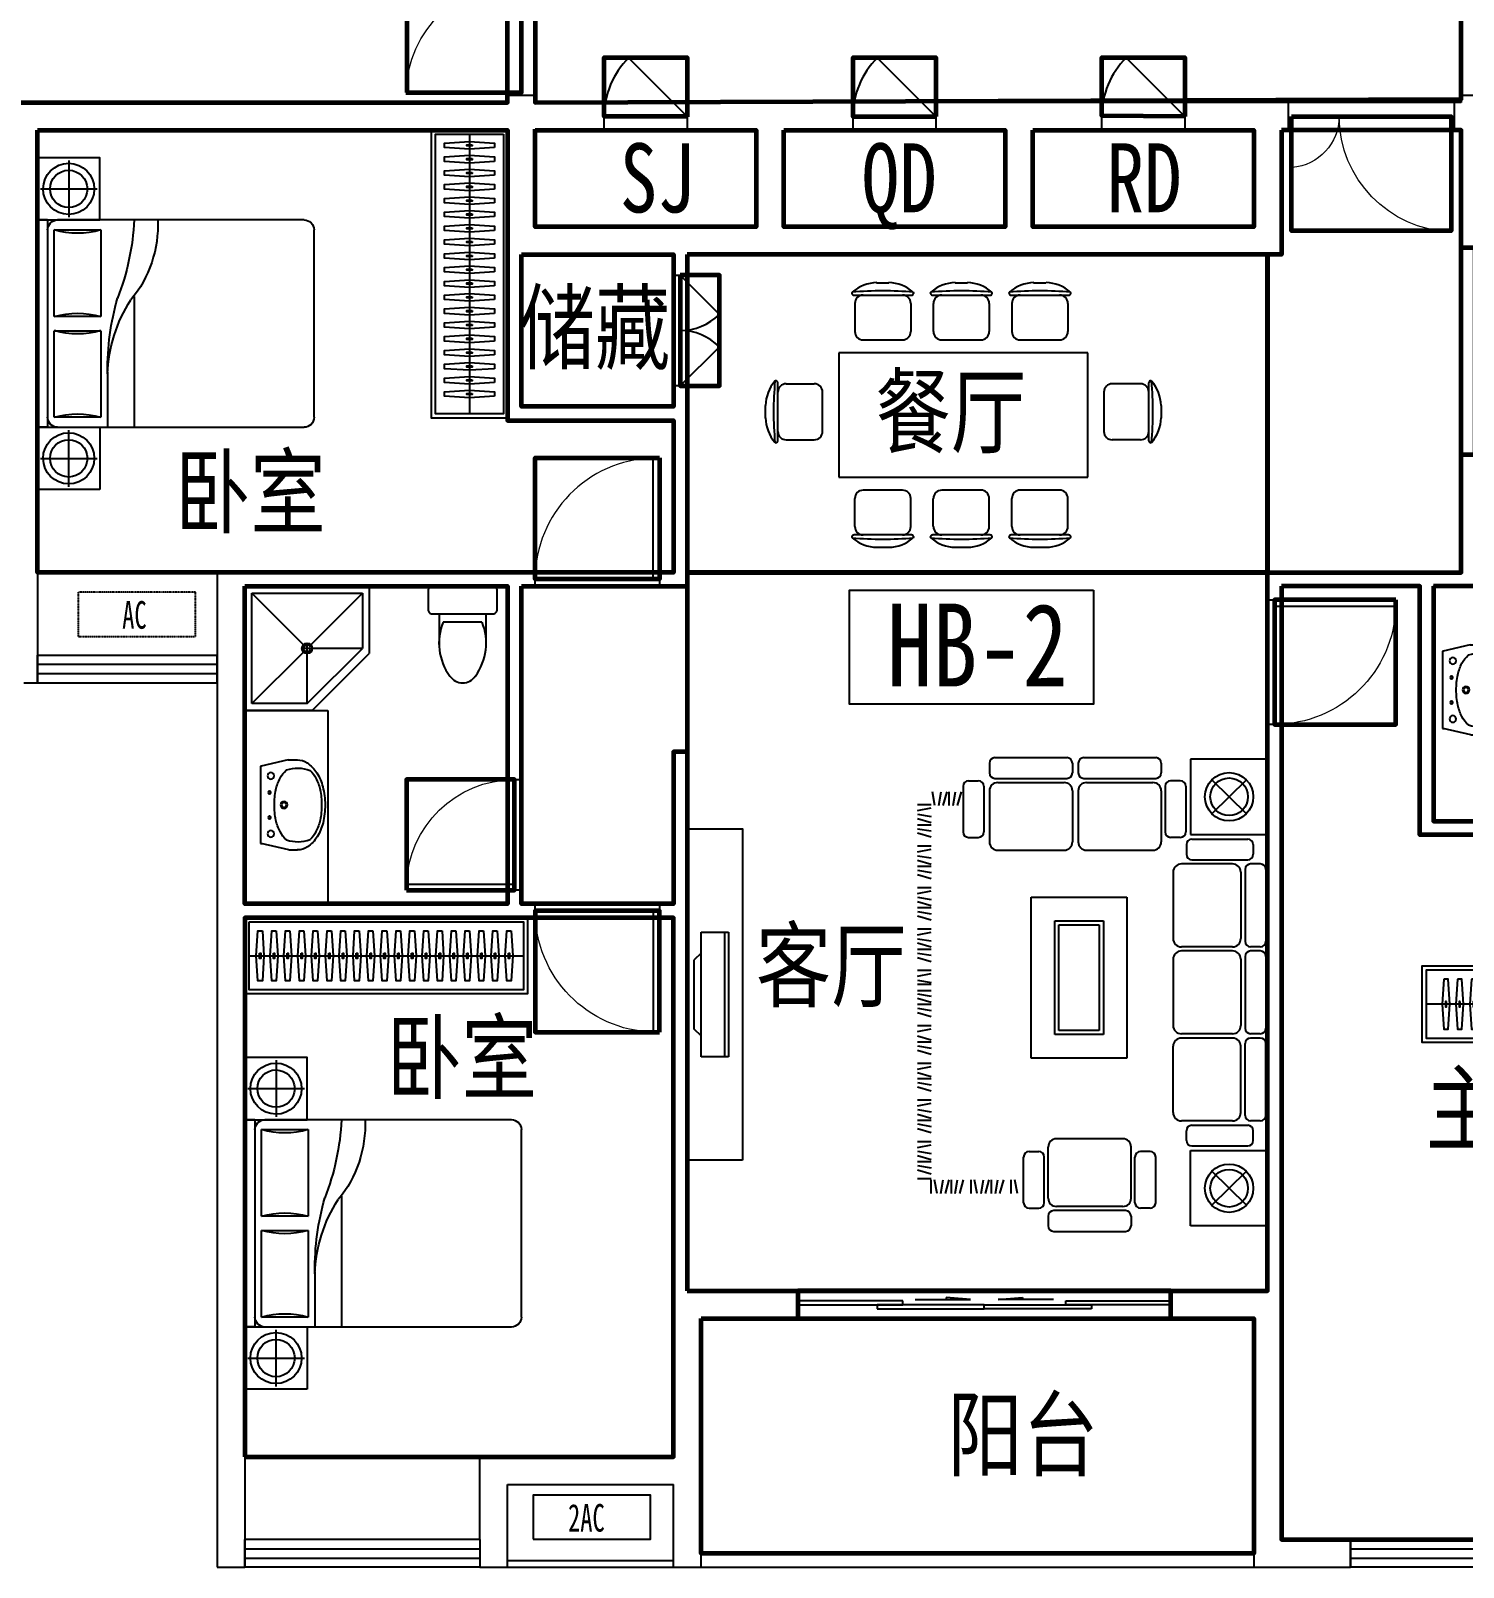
# Model space of a CAD drawing. Extents: x 4921149 to 4951650, y -958995 to -939494.
# Drawn here: x 4929399 to 4939764, y -958995 to -947875 of the extents above; entities that cross this region are included whole.
import ezdxf

# ---------------------------------------------------------------- set-up
doc = ezdxf.new("R2010")
doc.units = 0
doc.header["$MEASUREMENT"] = 0
doc.linetypes.add('DASH', pattern=[0.35, 0.25, -0.1])
doc.layers.get('0').update_dxf_attribs({"linetype": 'CONTINUOUS'})
for name, color, linetype in [('Balcony(阳台)', 11, 'CONTINUOUS'), ('Elec(电器)', 33, 'CONTINUOUS'), ('Furniture(家具)', 8, 'CONTINUOUS'), ('logo', 136, 'CONTINUOUS'), ('Lvtry(厨卫)', 136, 'CONTINUOUS'), ('Text(文字)', 7, 'CONTINUOUS'), ('WALL', 2, 'CONTINUOUS'), ('WINDOW', 4, 'CONTINUOUS'), ('文字注明', 211, 'CONTINUOUS'), ('百叶', 24, 'CONTINUOUS')]:
    doc.layers.add(name, color=color, linetype=linetype)
for name, color, linetype, lineweight in [('GT_储藏间', 50, 'CONTINUOUS', 60), ('GT_卧室', 1, 'CONTINUOUS', 60), ('GT_卫生间', 5, 'CONTINUOUS', 60), ('GT_客厅', 2, 'CONTINUOUS', 60), ('GT_水机房', 170, 'CONTINUOUS', 60), ('GT_电机房', 210, 'CONTINUOUS', 60), ('GT_过道', 30, 'CONTINUOUS', 60), ('GT_门', 245, 'CONTINUOUS', 60), ('GT_阳台', 6, 'CONTINUOUS', 60), ('GT_餐厅', 3, 'CONTINUOUS', 60)]:
    doc.layers.add(name, color=color, linetype=linetype, lineweight=lineweight)
doc.styles.add('-黑体', font='simhei.ttf', dxfattribs={"width": 0.8})
doc.styles.add('_ZBHZ', font='simhei.ttf', dxfattribs={"width": 0.8})

# ---------------------------------------------------------------- blocks, each defined once
blk = doc.blocks.new('空调室外机1')
at = {"ltscale": 0.5}
blk.add_lwpolyline([(0, -320), (850, -320), (850, 0), (0, 0)], close=True, dxfattribs=at)
at = {"ltscale": 0.5, "style": '_ZBHZ', "width": 0.65}
blk.add_text('2AC', height=200, dxfattribs=at).set_placement((253, -265))
blk = doc.blocks.new('mlpdfsf')
at = {"layer": 'Elec(电器)', "linetype": 'DASH', "ltscale": 0.5}
blk.add_lwpolyline([(0, 0), (850, 0), (850, 320), (0, 320)], close=True, dxfattribs=at)
at = {"layer": 'Elec(电器)', "linetype": 'DASH', "ltscale": 0.5, "style": '_ZBHZ', "width": 0.65}
blk.add_text('AC', height=200, dxfattribs=at).set_placement((319, 55))
blk = doc.blocks.new('ccc')
at = {"layer": 'Furniture(家具)'}
for p, q in [((-225, 1180), (-225, 770)), ((-20, 975), (-430, 975)), ((-2000, -678), (-2000, 678)), ((-1928, 750), (-145, 750)), ((-458, 678), (-458, 51)), ((-120, 678), (-458, 678)), ((-120, 51), (-120, 678)), ((-72, 750), (-72, -750)), ((-72, 750), (0, 750)), ((0, 750), (0, -750)), ((-699, 196), (-699, -750)), ((-458, 51), (-120, 51)), ((-458, -51), (-458, -678)), ((-120, -51), (-458, -51)), ((-120, -678), (-120, -51)), ((-506, -352), (-506, -750)), ((-145, -750), (-1928, -750)), ((-458, -678), (-120, -678)), ((-450, -750), (-450, -1200)), ((0, -750), (-450, -750)), ((-225, -1180), (-225, -770)), ((-72, -750), (0, -750)), ((0, -1200), (0, -750)), ((-20, -975), (-430, -975)), ((-450, -1200), (0, -1200))]:
    blk.add_line(p, q, dxfattribs=at)
blk.add_lwpolyline([(-450, 750), (-450, 1200), (0, 1200), (0, 750)], close=True, dxfattribs=at)
for centre, radius, start, end in [((-225, 975), 185, 180.2522, 180), ((-225, 975), 135, 180.3469, 180), ((-1928, 678), 72.3, 90, 180), ((-18, 714), 852, 177.5673, 219.5461), ((1073, 831), 1773, 182.616, 201.4069), ((-289, 1256), 602, 253.7398, 286.2602), ((-145, 678), 72.3, 0, 90), ((-1574, -406), 1069, 2.229, 32.7075), ((-2367, -330), 1861, 359.3228, 16.0392), ((-289, -527), 602, 73.7398, 106.2602), ((-289, 527), 602, 253.7398, 286.2602), ((-289, -1256), 602, 73.7398, 106.2602), ((-1928, -678), 72.3, 180, 270), ((-145, -678), 72.3, 270, 0), ((-225, -975), 185, 180, 179.7478), ((-225, -975), 135, 180, 179.6531)]:
    blk.add_arc(centre, radius, start, end, dxfattribs=at)
blk = doc.blocks.new('*U29')
blk.add_line((-970, -275), (1053, -275))
for points in [[(-1000, 0), (1083, 0), (1083, -550), (-1000, -550)], [(-970, -30), (1053, -30), (1053, -520), (-970, -520)]]:
    blk.add_lwpolyline(points, close=True)
at = {"elevation": 0}
for points in [[(-874, -95), (-862, -275), (-874, -455), (-906, -455), (-918, -275), (-906, -95)], [(-774, -95), (-762, -275), (-774, -455), (-806, -455), (-818, -275), (-806, -95)], [(-674, -95), (-662, -275), (-674, -455), (-706, -455), (-718, -275), (-706, -95)], [(-574, -95), (-562, -275), (-574, -455), (-606, -455), (-618, -275), (-606, -95)], [(-474, -95), (-462, -275), (-474, -455), (-506, -455), (-518, -275), (-506, -95)], [(-374, -95), (-362, -275), (-374, -455), (-406, -455), (-418, -275), (-406, -95)], [(-274, -95), (-262, -275), (-274, -455), (-306, -455), (-318, -275), (-306, -95)], [(-174, -95), (-162, -275), (-174, -455), (-206, -455), (-218, -275), (-206, -95)], [(-74, -95), (-62, -275), (-74, -455), (-106, -455), (-118, -275), (-106, -95)], [(26, -95), (38, -275), (26, -455), (-6, -455), (-18, -275), (-6, -95)], [(126, -95), (138, -275), (126, -455), (94, -455), (82, -275), (94, -95)], [(226, -95), (238, -275), (226, -455), (194, -455), (182, -275), (194, -95)], [(326, -95), (338, -275), (326, -455), (294, -455), (282, -275), (294, -95)], [(426, -95), (438, -275), (426, -455), (394, -455), (382, -275), (394, -95)], [(526, -95), (538, -275), (526, -455), (494, -455), (482, -275), (494, -95)], [(626, -95), (638, -275), (626, -455), (594, -455), (582, -275), (594, -95)], [(726, -95), (738, -275), (726, -455), (694, -455), (682, -275), (694, -95)], [(826, -95), (838, -275), (826, -455), (794, -455), (782, -275), (794, -95)], [(926, -95), (938, -275), (926, -455), (894, -455), (882, -275), (894, -95)]]:
    blk.add_lwpolyline(points, close=True, dxfattribs=at)
at = {"ltscale": 15, "elevation": 0}
for points in [[(-894, -255), (-886, -255), (-886, -295), (-894, -295)], [(-794, -255), (-786, -255), (-786, -295), (-794, -295)], [(-694, -255), (-686, -255), (-686, -295), (-694, -295)], [(-594, -255), (-586, -255), (-586, -295), (-594, -295)], [(-494, -255), (-486, -255), (-486, -295), (-494, -295)], [(-394, -255), (-386, -255), (-386, -295), (-394, -295)], [(-294, -255), (-286, -255), (-286, -295), (-294, -295)], [(-194, -255), (-186, -255), (-186, -295), (-194, -295)], [(-94, -255), (-86, -255), (-86, -295), (-94, -295)], [(6, -255), (14, -255), (14, -295), (6, -295)], [(106, -255), (114, -255), (114, -295), (106, -295)], [(206, -255), (214, -255), (214, -295), (206, -295)], [(306, -255), (314, -255), (314, -295), (306, -295)], [(406, -255), (414, -255), (414, -295), (406, -295)], [(506, -255), (514, -255), (514, -295), (506, -295)], [(606, -255), (614, -255), (614, -295), (606, -295)], [(706, -255), (714, -255), (714, -295), (706, -295)], [(806, -255), (814, -255), (814, -295), (806, -295)], [(906, -255), (914, -255), (914, -295), (906, -295)]]:
    blk.add_lwpolyline(points, close=True, dxfattribs=at)
blk = doc.blocks.new('$plan$00001613')
at = {"layer": 'Lvtry(厨卫)'}
for p, q in [((-260, -140), (-260, 140)), ((-200, 170), (-200, -170))]:
    blk.add_line(p, q, dxfattribs=at)
blk.add_lwpolyline([(-430, -170), (-200, -170), (-200, -220, 0.414214), (-170, -250), (-30, -250, 0.414214), (0, -220), (0, 220, 0.414214), (-30, 250), (-170, 250, 0.414214), (-200, 220), (-200, 170), (-430, 170)], format="xyb", dxfattribs=at)
for centre, radius, start, end in [((-413, -227), 398, 67.4505, 126.6381), ((-590, 0), 110, 123.4509, 236.5491), ((-413, 227), 398, 233.3619, 292.5495)]:
    blk.add_arc(centre, radius, start, end, dxfattribs=at)
blk = doc.blocks.new('$plan$00002156')
for p, q in [((-450, 450, 0), (450, 450, 0)), ((-450, -450, 0), (-450, 450, 0)), ((450, 450, 0), (450, -37.5, 0)), ((-400, 400, 0), (400, 400, 0)), ((-400, 400, 0), (-26.2175, 26.2175, 0)), ((-400, -400, 0), (-400, 400, 0)), ((26.4075, 26.41, 0), (400, 400, 0)), ((400, 400, 0), (400, 0, 0)), ((0, 0, 0), (-25, 0, 0)), ((0, 0, 0), (0, 25, 0)), ((25, 0, 0), (0, 0, 0)), ((0, -25, 0), (0, 0, 0)), ((0, -400, 0), (400, 0, 0)), ((400, 0, 0), (37.5, 0, 0)), ((-400, -400, 0), (-26.5225, -26.5225, 0)), ((0, -400, 0), (0, -37.5, 0)), ((37.5, -450, 0), (450, -37.5, 0)), ((0, -400, 0), (-400, -400, 0)), ((37.5, -450, 0), (-450, -450, 0))]:
    blk.add_line(p, q)
for radius in [37.5, 25]:
    blk.add_circle((0, 0, 0), radius)
blk = doc.blocks.new('$plan$00000344')
for p, q in [((-280, -10), (-280, 0)), ((280, 0), (280, -10)), ((-251, -189), (-251, -186)), ((-248, -183), (-250, -185))]:
    blk.add_line(p, q)
for points in [[(-280, 0), (280, 0)], [(-326, -200), (-280, -5)], [(326, -204), (280, -5)]]:
    blk.add_lwpolyline(points)
for points in [[(253, -188, 0.098208), (193, -141, 0.066287), (110, -111, 0.052428), (0, -100, 0.052428), (-110, -111, 0.066287), (-193, -141, 0.093876), (-251, -186, 0.171377)], [(-326, -200, 0.008223), (-326, -204, 0.149285)], [(-326, -266, 0.149285), (-304, -337, 0.107079), (-231, -408, 0.075625), (-131, -450, 0.062436), (-1, -467, 0.062436), (130, -452, 0.075625), (230, -410, 0.107079), (304, -339, 0.149285), (326, -268, 0.005205), (326, -266, 0.086596)], [(-250, -358, 0.091341), (-193, -401, 0.066287), (-110, -431, 0.052428), (0, -442, 0.052428), (110, -431, 0.066287), (193, -401, 0.091756), (250, -358, 0.171377)]]:
    blk.add_lwpolyline(points, format="xyb")
at = {"flags": 128}
for points in [[(-326, -204), (-326, -268)], [(326, -204), (326, -268)]]:
    blk.add_lwpolyline(points, dxfattribs=at)
for points in [[(-253, -188, 0.172546), (-250, -358, 0.726395)], [(253, -188, -0.172546), (250, -358, -0.726395)]]:
    blk.add_lwpolyline(points, format="xyb", dxfattribs=at)
for centre, radius in [((-210, -75), 24), ((-210, -75), 24), ((-210, -75), 24), ((-90, -65), 10), ((90, -65), 10), ((210, -75), 24), ((0, -170), 25)]:
    blk.add_circle(centre, radius)
at = {"lineweight": 13}
blk.add_circle((0, -170), 15, dxfattribs=at)
blk.add_arc((-250, -186), 1, 131.3224, 180)
blk = doc.blocks.new('*U30')
blk.add_line((-970, -275), (1015, -275))
for points in [[(-1000, 0), (1045, 0), (1045, -550), (-1000, -550)], [(-970, -30), (1015, -30), (1015, -520), (-970, -520)]]:
    blk.add_lwpolyline(points, close=True)
at = {"elevation": 0}
for points in [[(-874, -95), (-862, -275), (-874, -455), (-906, -455), (-918, -275), (-906, -95)], [(-774, -95), (-762, -275), (-774, -455), (-806, -455), (-818, -275), (-806, -95)], [(-674, -95), (-662, -275), (-674, -455), (-706, -455), (-718, -275), (-706, -95)], [(-574, -95), (-562, -275), (-574, -455), (-606, -455), (-618, -275), (-606, -95)], [(-474, -95), (-462, -275), (-474, -455), (-506, -455), (-518, -275), (-506, -95)], [(-374, -95), (-362, -275), (-374, -455), (-406, -455), (-418, -275), (-406, -95)], [(-274, -95), (-262, -275), (-274, -455), (-306, -455), (-318, -275), (-306, -95)], [(-174, -95), (-162, -275), (-174, -455), (-206, -455), (-218, -275), (-206, -95)], [(-74, -95), (-62, -275), (-74, -455), (-106, -455), (-118, -275), (-106, -95)], [(26, -95), (38, -275), (26, -455), (-6, -455), (-18, -275), (-6, -95)], [(126, -95), (138, -275), (126, -455), (94, -455), (82, -275), (94, -95)], [(226, -95), (238, -275), (226, -455), (194, -455), (182, -275), (194, -95)], [(326, -95), (338, -275), (326, -455), (294, -455), (282, -275), (294, -95)], [(426, -95), (438, -275), (426, -455), (394, -455), (382, -275), (394, -95)], [(526, -95), (538, -275), (526, -455), (494, -455), (482, -275), (494, -95)], [(626, -95), (638, -275), (626, -455), (594, -455), (582, -275), (594, -95)], [(726, -95), (738, -275), (726, -455), (694, -455), (682, -275), (694, -95)], [(826, -95), (838, -275), (826, -455), (794, -455), (782, -275), (794, -95)], [(926, -95), (938, -275), (926, -455), (894, -455), (882, -275), (894, -95)]]:
    blk.add_lwpolyline(points, close=True, dxfattribs=at)
at = {"ltscale": 15, "elevation": 0}
for points in [[(-894, -255), (-886, -255), (-886, -295), (-894, -295)], [(-794, -255), (-786, -255), (-786, -295), (-794, -295)], [(-694, -255), (-686, -255), (-686, -295), (-694, -295)], [(-594, -255), (-586, -255), (-586, -295), (-594, -295)], [(-494, -255), (-486, -255), (-486, -295), (-494, -295)], [(-394, -255), (-386, -255), (-386, -295), (-394, -295)], [(-294, -255), (-286, -255), (-286, -295), (-294, -295)], [(-194, -255), (-186, -255), (-186, -295), (-194, -295)], [(-94, -255), (-86, -255), (-86, -295), (-94, -295)], [(6, -255), (14, -255), (14, -295), (6, -295)], [(106, -255), (114, -255), (114, -295), (106, -295)], [(206, -255), (214, -255), (214, -295), (206, -295)], [(306, -255), (314, -255), (314, -295), (306, -295)], [(406, -255), (414, -255), (414, -295), (406, -295)], [(506, -255), (514, -255), (514, -295), (506, -295)], [(606, -255), (614, -255), (614, -295), (606, -295)], [(706, -255), (714, -255), (714, -295), (706, -295)], [(806, -255), (814, -255), (814, -295), (806, -295)], [(906, -255), (914, -255), (914, -295), (906, -295)]]:
    blk.add_lwpolyline(points, close=True, dxfattribs=at)
blk = doc.blocks.new('kodsffgfghhgg')
at = {"layer": 'Furniture(家具)'}
for p, q in [((-100, 1650), (-300, 1650)), ((-300, 1650), (-300, 750)), ((-270, 1650), (-270, 750)), ((-100, 750), (-100, 1650)), ((-100, 1500), (-50, 1450)), ((-50, 950), (-50, 1450)), ((-100, 900), (-50, 950)), ((-300, 750), (-100, 750))]:
    blk.add_line(p, q, dxfattribs=at)
blk.add_lwpolyline([(-400, 0), (0, 0), (0, 2400), (-400, 2400)], close=True, dxfattribs=at)
blk = doc.blocks.new('sff')
at = {"layer": 'Furniture(家具)'}
for p, q in [((-1973, 12), (-1453, 12)), ((-1330, 12), (-810, 12)), ((0, 0), (-558, 0)), ((0, -543), (0, 0)), ((-2013, -28), (-2013, -98)), ((-1413, -28), (-1413, -98)), ((-1370, -28), (-1370, -98)), ((-770, -28), (-770, -98)), ((-558, 0), (-558, -543)), ((-2204, -195), (-2204, -525)), ((-2164, -155), (-2094, -155)), ((-2054, -195), (-2054, -525)), ((-1973, -138), (-1453, -138)), ((-1953, -168), (-1473, -168)), ((-1330, -138), (-810, -138)), ((-1310, -168), (-830, -168)), ((-742, -195), (-742, -525)), ((-632, -155), (-702, -155)), ((-592, -195), (-592, -525)), ((-405, -149), (-153, -394)), ((-153, -149), (-405, -394)), ((-2533, -327), (-2435, -327)), ((-2407, -333), (-2426, -235)), ((-2380, -333), (-2363, -235)), ((-2348, -333), (-2319, -235)), ((-2304, -333), (-2304, -235)), ((-2276, -333), (-2259, -235)), ((-2244, -333), (-2215, -235)), ((-2013, -228), (-2013, -598)), ((-1413, -228), (-1413, -598)), ((-1370, -228), (-1370, -598)), ((-770, -228), (-770, -598)), ((-2533, -370), (-2435, -351)), ((-2533, -398), (-2435, -414)), ((-2533, -429), (-2435, -458)), ((-2533, -473), (-2435, -473)), ((-2533, -502), (-2435, -518)), ((-2533, -533), (-2435, -562)), ((-558, -543), (0, -543)), ((-2533, -627), (-2435, -627)), ((-2533, -670), (-2435, -651)), ((-2164, -565), (-2094, -565)), ((-1953, -658), (-1473, -658)), ((-1310, -658), (-830, -658)), ((-632, -565), (-702, -565)), ((-588, -617), (-588, -687)), ((-548, -577), (-144, -577)), ((-104, -617), (-104, -687)), ((-2533, -698), (-2435, -714)), ((-2533, -729), (-2435, -758)), ((-2533, -773), (-2435, -773)), ((-254, -757), (-624, -757)), ((-548, -727), (-144, -727)), ((-53, -757), (-123, -757)), ((-2533, -802), (-2435, -818)), ((-2533, -833), (-2435, -862)), ((-684, -817), (-684, -1297)), ((-194, -817), (-194, -1297)), ((-163, -797), (-163, -1317)), ((-13, -797), (-13, -1317)), ((-2533, -927), (-2435, -927)), ((-2533, -970), (-2435, -951)), ((-2533, -998), (-2435, -1014)), ((-1710, -2162), (-1710, -998)), ((-1710, -998), (-1018, -998)), ((-1018, -998), (-1018, -2162)), ((-2533, -1029), (-2435, -1058)), ((-2533, -1073), (-2435, -1073)), ((-2533, -1102), (-2435, -1118)), ((-2533, -1133), (-2435, -1162)), ((-1540, -1992), (-1540, -1168)), ((-1540, -1168), (-1188, -1168)), ((-1510, -1962), (-1510, -1198)), ((-1510, -1198), (-1218, -1198)), ((-1218, -1198), (-1218, -1962)), ((-1188, -1168), (-1188, -1992)), ((-2533, -1227), (-2435, -1227)), ((-2533, -1270), (-2435, -1251)), ((-2533, -1298), (-2435, -1314)), ((-2533, -1329), (-2435, -1358)), ((-2533, -1373), (-2435, -1373)), ((-2533, -1402), (-2435, -1418)), ((-2533, -1433), (-2435, -1462)), ((-254, -1357), (-624, -1357)), ((-254, -1387), (-624, -1387)), ((-163, -1427), (-163, -1947)), ((-53, -1357), (-123, -1357)), ((-53, -1387), (-123, -1387)), ((-13, -1427), (-13, -1947)), ((-2533, -1527), (-2435, -1527)), ((-2533, -1570), (-2435, -1551)), ((-684, -1447), (-684, -1927)), ((-194, -1447), (-194, -1927)), ((-2533, -1598), (-2435, -1614)), ((-2533, -1627), (-2435, -1627)), ((-2533, -1673), (-2435, -1673)), ((-2533, -1698), (-2435, -1714)), ((-2533, -1729), (-2435, -1758)), ((-2533, -1773), (-2435, -1773)), ((-2533, -1802), (-2435, -1818)), ((-2533, -1833), (-2435, -1862)), ((-2533, -1927), (-2435, -1927)), ((-2533, -1970), (-2435, -1951)), ((-2533, -2000), (-2435, -2029)), ((-1188, -1992), (-1540, -1992)), ((-1218, -1962), (-1510, -1962)), ((-254, -1986), (-624, -1986)), ((-53, -1986), (-123, -1986)), ((-2533, -2045), (-2435, -2045)), ((-2533, -2073), (-2435, -2090)), ((-2533, -2104), (-2435, -2133)), ((-684, -2557), (-684, -2077)), ((-254, -2017), (-624, -2017)), ((-194, -2557), (-194, -2077)), ((-163, -2577), (-163, -2057)), ((-53, -2017), (-123, -2017)), ((-13, -2577), (-13, -2057)), ((-2533, -2198), (-2435, -2198)), ((-2533, -2242), (-2435, -2223)), ((-1018, -2162), (-1710, -2162)), ((-2533, -2267), (-2435, -2296)), ((-2533, -2311), (-2435, -2311)), ((-2533, -2339), (-2435, -2356)), ((-2533, -2371), (-2435, -2400)), ((-2533, -2465), (-2435, -2465)), ((-2533, -2508), (-2435, -2489)), ((-2533, -2535), (-2435, -2552)), ((-2533, -2567), (-2435, -2596)), ((-2533, -2611), (-2435, -2611)), ((-2533, -2639), (-2435, -2656)), ((-254, -2617), (-624, -2617)), ((-548, -2648), (-144, -2648)), ((-53, -2617), (-123, -2617)), ((-2533, -2671), (-2435, -2700)), ((-2533, -2765), (-2435, -2765)), ((-1048, -2746), (-1528, -2746)), ((-588, -2758), (-588, -2688)), ((-104, -2758), (-104, -2688)), ((-2533, -2808), (-2435, -2789)), ((-2533, -2835), (-2435, -2852)), ((-2533, -2867), (-2435, -2896)), ((-1766, -3209), (-1766, -2878)), ((-1726, -2838), (-1656, -2838)), ((-1616, -3209), (-1616, -2878)), ((-1588, -3176), (-1588, -2806)), ((-988, -3176), (-988, -2806)), ((-960, -3209), (-960, -2878)), ((-850, -2838), (-920, -2838)), ((-810, -3209), (-810, -2878)), ((-558, -3375), (-558, -2832)), ((-558, -2832), (0, -2832)), ((-548, -2798), (-144, -2798)), ((0, -2832), (0, -3375)), ((-2533, -2911), (-2435, -2911)), ((-2533, -2939), (-2435, -2956)), ((-2533, -2971), (-2435, -3000)), ((-405, -3226), (-153, -2981)), ((-153, -3226), (-405, -2981)), ((-2533, -3033), (-2435, -3033)), ((-2435, -3142), (-2435, -3044)), ((-2391, -3142), (-2410, -3044)), ((-2364, -3142), (-2347, -3044)), ((-2332, -3142), (-2304, -3044)), ((-2288, -3142), (-2288, -3044)), ((-2260, -3142), (-2243, -3044)), ((-2228, -3142), (-2200, -3044)), ((-2145, -3142), (-2145, -3044)), ((-2101, -3142), (-2120, -3044)), ((-2074, -3142), (-2057, -3044)), ((-2042, -3142), (-2014, -3044)), ((-1998, -3142), (-1998, -3044)), ((-1970, -3142), (-1953, -3044)), ((-1938, -3142), (-1910, -3044)), ((-1855, -3142), (-1855, -3044)), ((-1811, -3142), (-1830, -3044)), ((-1726, -3249), (-1656, -3249)), ((-1588, -3306), (-1588, -3376)), ((-1028, -3266), (-1548, -3266)), ((-1048, -3236), (-1528, -3236)), ((-988, -3306), (-988, -3376)), ((-850, -3249), (-920, -3249)), ((-1548, -3416), (-1028, -3416)), ((0, -3375), (-558, -3375))]:
    blk.add_line(p, q, dxfattribs=at)
for centre, radius in [((-279, -271), 175), ((-279, -271), 136), ((-279, -3104), 175), ((-279, -3104), 136)]:
    blk.add_circle(centre, radius, dxfattribs=at)
for centre, radius, start, end in [((-1973, -28), 40, 90, 180), ((-1453, -28), 40, 0, 90), ((-1330, -28), 40, 90, 180), ((-810, -28), 40, 0, 90), ((-1973, -98), 40, 180, 270), ((-1453, -98), 40, 270, 0), ((-1330, -98), 40, 180, 270), ((-810, -98), 40, 270, 0), ((-2164, -195), 40, 90, 180), ((-2094, -195), 40, 0, 90), ((-1953, -228), 60, 90, 180), ((-1473, -228), 60, 0, 90), ((-1310, -228), 60, 90, 180), ((-830, -228), 60, 0, 90), ((-702, -195), 40, 90, 180), ((-632, -195), 40, 0, 90), ((-2164, -525), 40, 180, 270), ((-2094, -525), 40, 270, 0), ((-702, -525), 40, 180, 270), ((-632, -525), 40, 270, 0), ((-1953, -598), 60, 180, 270), ((-1473, -598), 60, 270, 0), ((-1310, -598), 60, 180, 270), ((-830, -598), 60, 270, 0), ((-548, -617), 40, 90, 180), ((-144, -617), 40, 0, 90), ((-624, -817), 60, 90, 180), ((-548, -687), 40, 180, 270), ((-254, -817), 60, 0, 90), ((-123, -797), 40, 90, 180), ((-144, -687), 40, 270, 0), ((-53, -797), 40, 0, 90), ((-624, -1297), 60, 180, 270), ((-254, -1297), 60, 270, 0), ((-123, -1317), 40, 180, 270), ((-53, -1317), 40, 270, 0), ((-624, -1447), 60, 90, 180), ((-254, -1447), 60, 0, 90), ((-123, -1427), 40, 90, 180), ((-53, -1427), 40, 0, 90), ((-624, -1926), 60, 180, 270), ((-254, -1926), 60, 270, 0), ((-123, -1946), 40, 180, 270), ((-53, -1946), 40, 270, 0), ((-624, -2077), 60, 90, 180), ((-254, -2077), 60, 0, 90), ((-123, -2057), 40, 90, 180), ((-53, -2057), 40, 0, 90), ((-624, -2557), 60, 180, 270), ((-254, -2557), 60, 270, 0), ((-548, -2688), 40, 90, 180), ((-123, -2577), 40, 180, 270), ((-144, -2688), 40, 0, 90), ((-53, -2577), 40, 270, 0), ((-1528, -2806), 60, 90, 180), ((-1048, -2806), 60, 0, 90), ((-548, -2758), 40, 180, 270), ((-144, -2758), 40, 270, 0), ((-1726, -2878), 40, 90, 180), ((-1656, -2878), 40, 0, 90), ((-920, -2878), 40, 90, 180), ((-850, -2878), 40, 0, 90), ((-1726, -3209), 40, 180, 270), ((-1656, -3209), 40, 270, 0), ((-1528, -3176), 60, 180, 270), ((-1048, -3176), 60, 270, 0), ((-920, -3209), 40, 180, 270), ((-850, -3209), 40, 270, 0), ((-1548, -3306), 40, 90, 180), ((-1028, -3306), 40, 0, 90), ((-1548, -3376), 40, 180, 270), ((-1028, -3376), 40, 270, 0)]:
    blk.add_arc(centre, radius, start, end, dxfattribs=at)
blk = doc.blocks.new('*U31')
blk.add_line((-970, -275), (1354, -275))
for points in [[(-1000, 0), (1384, 0), (1384, -550), (-1000, -550)], [(-970, -30), (1354, -30), (1354, -520), (-970, -520)]]:
    blk.add_lwpolyline(points, close=True)
at = {"elevation": 0}
for points in [[(-874, -95), (-862, -275), (-874, -455), (-906, -455), (-918, -275), (-906, -95)], [(-774, -95), (-762, -275), (-774, -455), (-806, -455), (-818, -275), (-806, -95)], [(-674, -95), (-662, -275), (-674, -455), (-706, -455), (-718, -275), (-706, -95)], [(-574, -95), (-562, -275), (-574, -455), (-606, -455), (-618, -275), (-606, -95)], [(-474, -95), (-462, -275), (-474, -455), (-506, -455), (-518, -275), (-506, -95)], [(-374, -95), (-362, -275), (-374, -455), (-406, -455), (-418, -275), (-406, -95)], [(-274, -95), (-262, -275), (-274, -455), (-306, -455), (-318, -275), (-306, -95)], [(-174, -95), (-162, -275), (-174, -455), (-206, -455), (-218, -275), (-206, -95)], [(-74, -95), (-62, -275), (-74, -455), (-106, -455), (-118, -275), (-106, -95)], [(26, -95), (38, -275), (26, -455), (-6, -455), (-18, -275), (-6, -95)], [(126, -95), (138, -275), (126, -455), (94, -455), (82, -275), (94, -95)], [(226, -95), (238, -275), (226, -455), (194, -455), (182, -275), (194, -95)], [(326, -95), (338, -275), (326, -455), (294, -455), (282, -275), (294, -95)], [(426, -95), (438, -275), (426, -455), (394, -455), (382, -275), (394, -95)], [(526, -95), (538, -275), (526, -455), (494, -455), (482, -275), (494, -95)], [(626, -95), (638, -275), (626, -455), (594, -455), (582, -275), (594, -95)], [(726, -95), (738, -275), (726, -455), (694, -455), (682, -275), (694, -95)], [(826, -95), (838, -275), (826, -455), (794, -455), (782, -275), (794, -95)], [(926, -95), (938, -275), (926, -455), (894, -455), (882, -275), (894, -95)], [(1026, -95), (1038, -275), (1026, -455), (994, -455), (982, -275), (994, -95)], [(1126, -95), (1138, -275), (1126, -455), (1094, -455), (1082, -275), (1094, -95)], [(1226, -95), (1238, -275), (1226, -455), (1194, -455), (1182, -275), (1194, -95)]]:
    blk.add_lwpolyline(points, close=True, dxfattribs=at)
at = {"ltscale": 15, "elevation": 0}
for points in [[(-894, -255), (-886, -255), (-886, -295), (-894, -295)], [(-794, -255), (-786, -255), (-786, -295), (-794, -295)], [(-694, -255), (-686, -255), (-686, -295), (-694, -295)], [(-594, -255), (-586, -255), (-586, -295), (-594, -295)], [(-494, -255), (-486, -255), (-486, -295), (-494, -295)], [(-394, -255), (-386, -255), (-386, -295), (-394, -295)], [(-294, -255), (-286, -255), (-286, -295), (-294, -295)], [(-194, -255), (-186, -255), (-186, -295), (-194, -295)], [(-94, -255), (-86, -255), (-86, -295), (-94, -295)], [(6, -255), (14, -255), (14, -295), (6, -295)], [(106, -255), (114, -255), (114, -295), (106, -295)], [(206, -255), (214, -255), (214, -295), (206, -295)], [(306, -255), (314, -255), (314, -295), (306, -295)], [(406, -255), (414, -255), (414, -295), (406, -295)], [(506, -255), (514, -255), (514, -295), (506, -295)], [(606, -255), (614, -255), (614, -295), (606, -295)], [(706, -255), (714, -255), (714, -295), (706, -295)], [(806, -255), (814, -255), (814, -295), (806, -295)], [(906, -255), (914, -255), (914, -295), (906, -295)], [(1006, -255), (1014, -255), (1014, -295), (1006, -295)], [(1106, -255), (1114, -255), (1114, -295), (1106, -295)], [(1206, -255), (1214, -255), (1214, -295), (1206, -295)]]:
    blk.add_lwpolyline(points, close=True, dxfattribs=at)
blk = doc.blocks.new('hg')
at = {"layer": 'Furniture(家具)'}
for p, q in [((24026026, 58733938), (24026440, 58733938)), ((24026188, 58734028), (24026278, 58734028)), ((24026030, 58733878), (24026030, 58733675)), ((24026435, 58733878), (24026435, 58733675)), ((24026091, 58733614), (24026375, 58733614)), ((24026706, 58733497), (24025806, 58733497)), ((24025806, 58733497), (24025806, 58731697)), ((24026706, 58731697), (24026706, 58733497)), ((24025389, 58732944), (24025389, 58733358)), ((24025449, 58733353), (24025652, 58733353)), ((24025713, 58733009), (24025713, 58733293)), ((24026800, 58733293), (24026800, 58733009)), ((24027063, 58733353), (24026861, 58733353)), ((24027124, 58733358), (24027124, 58732944)), ((24025299, 58733106), (24025299, 58733195)), ((24027214, 58733195), (24027214, 58733106)), ((24025449, 58732948), (24025652, 58732948)), ((24027063, 58732948), (24026861, 58732948)), ((24025389, 58732376), (24025389, 58732790)), ((24025449, 58732785), (24025652, 58732785)), ((24025713, 58732441), (24025713, 58732724)), ((24026800, 58732724), (24026800, 58732441)), ((24027063, 58732785), (24026861, 58732785)), ((24027124, 58732790), (24027124, 58732376)), ((24025299, 58732538), (24025299, 58732627)), ((24027214, 58732627), (24027214, 58732538)), ((24025449, 58732380), (24025652, 58732380)), ((24027063, 58732380), (24026861, 58732380)), ((24025389, 58731807), (24025389, 58732221)), ((24025449, 58732217), (24025652, 58732217)), ((24025713, 58731873), (24025713, 58732156)), ((24026800, 58732156), (24026800, 58731873)), ((24027063, 58732217), (24026861, 58732217)), ((24027124, 58732221), (24027124, 58731807)), ((24025299, 58731970), (24025299, 58732059)), ((24027214, 58732059), (24027214, 58731970)), ((24025449, 58731812), (24025652, 58731812)), ((24027063, 58731812), (24026861, 58731812)), ((24025806, 58731697), (24026706, 58731697)), ((24026030, 58731316), (24026030, 58731518)), ((24026375, 58731579), (24026091, 58731579)), ((24026435, 58731316), (24026435, 58731518)), ((24026440, 58731255), (24026026, 58731255)), ((24026278, 58731165), (24026188, 58731165))]:
    blk.add_line(p, q, dxfattribs=at)
for centre, major_axis, start_param, end_param in [((24026018, 58733953), (6.36, 6.36), 1.49621, 2.75186), ((24026026, 58733956), (12.7, 12.7), 2.75186, 3.926991), ((24026197, 58733744), (256, 123), 1.153547, 1.833551), ((24026233, 58731528), (2441, 0), 1.480078, 1.661511), ((24026091, 58733878), (30.3, 52.7), 0.522128, 2.092924), ((24026269, 58733744), (-263, 108), 4.391834, 5.071839), ((24026375, 58733878), (-30.3, 52.7), 4.190261, 5.761057), ((24026440, 58733956), (-12.7, 12.7), 2.356194, 3.531325), ((24026448, 58733953), (-6.36, 6.36), 3.531325, 4.786975), ((24026091, 58733675), (60.2, 8.3), 3.005249, 4.576045), ((24026375, 58733675), (-60.2, 8.3), 1.707141, 3.277937), ((24025582, 58733187), (-277, 62), -0.489848, 0.190157), ((24027799, 58733151), (-2441, 0), -0.090714, 0.09072), ((24025374, 58733366), (6.36, 6.36), 0.389732, 1.645382), ((24025371, 58733358), (-7.5, 16.4), 4.284801, 5.459931), ((24027142, 58733358), (7.5, 16.4), 0.823254, 1.998385), ((24027139, 58733366), (-6.36, 6.36), 4.637803, 5.893453), ((24026930, 58733187), (277, 62), -0.190155, 0.48985), ((24024714, 58733151), (-2441, 0), 3.050879, 3.232313), ((24025449, 58733293), (-60.2, 8.3), -1.434452, 0.136345), ((24025652, 58733293), (60.2, 8.3), -0.136344, 1.434453), ((24026861, 58733293), (-60.2, 8.3), -1.434452, 0.136345), ((24027063, 58733293), (60.2, 8.3), -0.136344, 1.434453), ((24025582, 58733115), (277, 62), 2.951437, 3.631442), ((24026930, 58733115), (-277, 62), 2.651744, 3.331749), ((24025374, 58732936), (6.36, 6.36), 3.067007, 4.322657), ((24025371, 58732944), (12.7, 12.7), 4.322657, 5.497787), ((24025449, 58733009), (-30.3, 52.7), 1.048668, 2.619465), ((24025652, 58733009), (30.3, 52.7), 3.663721, 5.234517), ((24026861, 58733009), (-30.3, 52.7), 1.048668, 2.619465), ((24027063, 58733009), (30.3, 52.7), 3.663721, 5.234517), ((24027142, 58732944), (-12.7, 12.7), 0.785398, 1.960529), ((24027139, 58732936), (-6.36, 6.36), 1.960529, 3.216179), ((24025374, 58732798), (6.36, 6.36), 0.389732, 1.645382), ((24025371, 58732790), (-7.5, 16.4), 4.284801, 5.459931), ((24027142, 58732790), (7.5, 16.4), 0.823254, 1.998385), ((24027139, 58732798), (-6.36, 6.36), 4.637803, 5.893453), ((24025582, 58732618), (-277, 62), -0.489848, 0.190157), ((24027799, 58732583), (-2441, 0), -0.090714, 0.09072), ((24025449, 58732724), (-60.2, 8.3), -1.434452, 0.136345), ((24025652, 58732724), (60.2, 8.3), -0.136344, 1.434453), ((24026861, 58732724), (-60.2, 8.3), -1.434452, 0.136345), ((24027063, 58732724), (60.2, 8.3), -0.136344, 1.434453), ((24024714, 58732583), (-2441, 0), 3.050879, 3.232313), ((24026930, 58732618), (277, 62), -0.190155, 0.48985), ((24025582, 58732547), (277, 62), 2.951437, 3.631442), ((24026930, 58732547), (-277, 62), 2.651744, 3.331749), ((24025374, 58732367), (6.36, 6.36), 3.067007, 4.322657), ((24025371, 58732376), (12.7, 12.7), 4.322657, 5.497787), ((24025449, 58732441), (24.7, 55.5), 1.989109, 3.559905), ((24025652, 58732441), (-24.7, 55.5), 2.723281, 4.294077), ((24026861, 58732441), (24.7, 55.5), 1.989109, 3.559905), ((24027063, 58732441), (-24.7, 55.5), 2.723281, 4.294077), ((24027142, 58732376), (-12.7, 12.7), 0.785398, 1.960529), ((24027139, 58732367), (-6.36, 6.36), 1.960529, 3.216179), ((24025582, 58732050), (-277, 62), -0.489848, 0.190157), ((24027799, 58732014), (-2441, 0), -0.090714, 0.09072), ((24025374, 58732230), (-6.36, 6.36), -1.181064, 0.074586), ((24025371, 58732221), (-12.7, 12.7), 3.926991, 5.102121), ((24025449, 58732156), (-24.7, 55.5), -0.418311, 1.152485), ((24025652, 58732156), (24.7, 55.5), -1.152484, 0.418312), ((24026861, 58732156), (-24.7, 55.5), -0.418311, 1.152485), ((24027063, 58732156), (24.7, 55.5), -1.152484, 0.418312), ((24027142, 58732221), (12.7, 12.7), 1.181064, 2.356194), ((24027139, 58732230), (6.36, 6.36), 6.208599, 7.464249), ((24026930, 58732050), (277, 62), -0.190155, 0.48985), ((24024714, 58732014), (-2441, 0), 3.050879, 3.232313), ((24025582, 58731979), (277, 62), 2.951437, 3.631442), ((24026930, 58731979), (-277, 62), 2.651744, 3.331749), ((24025371, 58731807), (7.5, 16.4), 3.964847, 5.139977), ((24025449, 58731873), (60.2, 8.3), 3.005249, 4.576045), ((24025652, 58731873), (-60.2, 8.3), 1.707141, 3.277937), ((24026861, 58731873), (60.2, 8.3), 3.005249, 4.576045), ((24027063, 58731873), (-60.2, 8.3), 1.707141, 3.277937), ((24027142, 58731807), (-7.5, 16.4), 1.143208, 2.318338), ((24025374, 58731799), (-6.36, 6.36), 1.49621, 2.75186), ((24027139, 58731799), (6.36, 6.36), 3.531325, 4.786975), ((24026091, 58731518), (-60.2, 8.3), -1.434452, 0.136345), ((24026375, 58731518), (60.2, 8.3), -0.136344, 1.434453), ((24026026, 58731237), (12.7, 12.7), 0.785398, 1.960529), ((24026091, 58731316), (24.7, 55.5), 1.989109, 3.559905), ((24026375, 58731316), (-24.7, 55.5), 2.723281, 4.294077), ((24026440, 58731237), (-12.7, 12.7), 4.322657, 5.497787), ((24026018, 58731241), (-6.36, 6.36), 0.389732, 1.645382), ((24026233, 58733665), (2441, 0), 4.621669, 4.803103), ((24026197, 58731449), (88, 270), 2.745726, 3.425731), ((24026269, 58731449), (-114, 260), 2.758528, 3.438532), ((24026448, 58731241), (6.36, 6.36), 4.637803, 5.893453)]:
    blk.add_ellipse(centre, major_axis=major_axis, ratio=1, start_param=start_param, end_param=end_param, dxfattribs=at)
at = {"layer": 'Furniture(家具)', "width": 0.8, "flags": 9}
for tag in ['YSIZE', 'XSIZE']:
    blk.add_attdef(tag, (24026235, 58732576), '', height=0.45, rotation=270, dxfattribs=at)
blk = doc.blocks.new('$TCHSYS$WIN2D')
for p, q in [((-0.5, 0.5), (0.5, 0.5)), ((-0.5, 0.5), (-0.5, -0.5)), ((0.5, 0.5), (0.5, -0.5)), ((0.5, 0.1667), (-0.5, 0.1667)), ((0.5, -0.1667), (-0.5, -0.1667)), ((-0.5, -0.5), (0.5, -0.5))]:
    blk.add_line(p, q)
blk = doc.blocks.new('$DorLib2D$00000001')
for p, q in [((0.45, 0.975), (0.5, 0.975)), ((0.45, 0), (0.45, 0.975)), ((0.5, 0), (0.5, 0.975)), ((0.5, 0), (0.45, 0))]:
    blk.add_line(p, q)
at = {"lineweight": 13}
blk.add_arc((0.475, 0), 0.975, 91.4693, 180, dxfattribs=at)
blk = doc.blocks.new('$DorLib2D$00000025')
at = {"const_width": 0.02}
for points in [[(0.481, -0.0014), (0.481, 0.6906)], [(-0.481, 0.0014), (-0.481, 0.3084)]]:
    blk.add_lwpolyline(points, dxfattribs=at)
at = {"lineweight": 13}
for centre, radius, start, end in [((0.5046, -0.0019), 0.6987, 91.93969, 179.72377), ((-0.5008, 0.0026), 0.3067, 359.78987, 85.75083)]:
    blk.add_arc(centre, radius, start, end, dxfattribs=at)
blk = doc.blocks.new('$DorLib2D$00000138')
at = {"color": 0, "linetype": 'Continuous'}
for p, q in [((-0.2875, 0), (-0.2875, 0.1538)), ((-0.2875, 0.1538), (0, 0.1538)), ((0, 0.1538), (0, 0)), ((0.2875, 0.1538), (0, 0.1538)), ((0.2875, 0), (0.2875, 0.1538)), ((-0.5, -0.1399), (-0.5, 0)), ((-0.5, 0), (-0.2187, 0)), ((0, 0), (-0.2875, 0)), ((-0.2187, 0), (-0.2187, -0.1399)), ((0, 0), (0.2875, 0)), ((0.2187, 0), (0.2187, -0.1399)), ((0.5, 0), (0.2187, 0)), ((0.5, 0), (0.5, -0.1946)), ((0.5, -0.1399), (0.5, 0)), ((-0.2187, -0.1399), (-0.5, -0.1399)), ((0.2187, -0.1399), (0.5, -0.1399)), ((-0.1857, -0.186), (-0.037, -0.186)), ((-0.037, -0.186), (-0.1019, -0.2583)), ((-0.1019, -0.2583), (-0.1019, -0.186)), ((0.1857, -0.186), (0.037, -0.186)), ((0.037, -0.186), (0.1019, -0.2583)), ((0.1019, -0.2583), (0.1019, -0.186))]:
    blk.add_line(p, q, dxfattribs=at)
blk = doc.blocks.new('$DorLib2D$00000114')
at = {"color": 0}
blk.add_line((0.5, 0), (-0.207, 0.707), dxfattribs=at)
blk.add_arc((0.5, 0), 1, 135, 180, dxfattribs=at)
blk = doc.blocks.new('$DorLib2D$00000116')
at = {"color": 0}
for p, q in [((-0.5, 0), (-0.146, 0.354)), ((0.5, 0), (0.146, 0.354))]:
    blk.add_line(p, q, dxfattribs=at)
for centre, start, end in [((-0.5, 0), 0, 45), ((0.5, 0), 135, 180)]:
    blk.add_arc(centre, 0.5, start, end, dxfattribs=at)

msp = doc.modelspace()

# ---------------------------------------------------------------- linework, layer by layer
at = {"layer": 'Balcony(阳台)'}
for p, q in [((4934249, -958895), (4938249, -958895)), ((4934249, -958995), (4938249, -958995))]:
    msp.add_line(p, q, dxfattribs=at)
at = {"layer": 'GT_储藏间'}
msp.add_lwpolyline([(4932949, -949495), (4934049, -949495), (4934049, -950595), (4932949, -950595), (4932949, -949495)], dxfattribs=at)
at = {"layer": 'GT_卧室'}
for points in [[(4929449, -948595), (4932849, -948595), (4932849, -950695), (4934049, -950695), (4934049, -951795), (4929449, -951795), (4929449, -948595)], [(4938449, -951895), (4938449, -958795), (4941849, -958795), (4941849, -953695), (4939449, -953695), (4939449, -951895), (4938449, -951895)], [(4930949, -958195), (4934049, -958195), (4934049, -954295), (4930949, -954295), (4930949, -958195)]]:
    msp.add_lwpolyline(points, dxfattribs=at)
at = {"layer": 'GT_卫生间'}
for points in [[(4930949, -951895), (4932849, -951895), (4932849, -954195), (4930949, -954195), (4930949, -951895)], [(4939549, -951895), (4939549, -953595), (4941849, -953595), (4941849, -951895), (4939549, -951895)]]:
    msp.add_lwpolyline(points, dxfattribs=at)
at = {"layer": 'GT_客厅'}
msp.add_lwpolyline([(4934149, -956995), (4938349, -956995), (4938349, -951795), (4934149, -951795), (4934149, -956995)], dxfattribs=at)
at = {"layer": 'GT_水机房'}
msp.add_lwpolyline([(4933049, -948595), (4934649, -948595), (4934649, -949295), (4933049, -949295), (4933049, -948587)], dxfattribs=at)
at = {"layer": 'GT_电机房'}
for points in [[(4934849, -948595), (4936449, -948595), (4936449, -949295), (4934849, -949295), (4934849, -948595)], [(4936649, -948595), (4938249, -948595), (4938249, -949295), (4936649, -949295), (4936649, -948595)]]:
    msp.add_lwpolyline(points, dxfattribs=at)
at = {"layer": 'GT_过道'}
for points in [[(4923649, -944395), (4923649, -947195), (4924849, -947195), (4924849, -948395), (4932849, -948395), (4932849, -947095), (4927749, -947095), (4927749, -946095), (4924749, -946095), (4924749, -944395), (4923649, -944395)], [(4933049, -947095), (4933049, -948395), (4939749, -948370), (4939749, -947095), (4933049, -947095)], [(4938449, -948595), (4938449, -949495), (4938349, -949495), (4938349, -951795), (4939749, -951795), (4939749, -948595), (4938449, -948595)], [(4932949, -951895), (4934149, -951895), (4934149, -953095), (4934049, -953095), (4934049, -954195), (4932949, -954195), (4932949, -951895)]]:
    msp.add_lwpolyline(points, dxfattribs=at)
at = {"layer": 'GT_门'}
for points in [[(4932114, -948322), (4932951, -948322), (4932951, -947168), (4932121, -947168), (4932121, -948322)], [(4934149, -948495), (4933549, -948495), (4933549, -948070), (4934149, -948070), (4934149, -948498)], [(4935949, -948498), (4935349, -948498), (4935349, -948070), (4935949, -948070), (4935949, -948495)], [(4937749, -948495), (4937149, -948492), (4937149, -948070), (4937749, -948070), (4937749, -948495)], [(4938522, -948496), (4939676, -948496), (4939676, -949323), (4938522, -949323), (4938522, -948496)], [(4939749, -949445), (4939849, -949445), (4939849, -950945), (4939749, -950945), (4939749, -949445)], [(4934099, -949645), (4934099, -950445), (4934382, -950445), (4934382, -949645), (4934099, -949645)], [(4933949, -950967), (4933949, -951845), (4933049, -951845), (4933049, -950967), (4933949, -950967)], [(4939277, -951995), (4938399, -951995), (4938399, -952895), (4939277, -952895), (4939277, -951995)], [(4932119, -954095), (4932899, -954095), (4932899, -953295), (4932119, -953295), (4932119, -954095)], [(4933949, -955122), (4933949, -954245), (4933049, -954245), (4933049, -955122), (4933949, -955122)], [(4934949, -956995), (4934949, -957195), (4937649, -957195), (4937649, -956995), (4934949, -956995)]]:
    msp.add_lwpolyline(points, dxfattribs=at)
at = {"layer": 'GT_阳台'}
msp.add_lwpolyline([(4934249, -957195), (4938249, -957195), (4938249, -958895), (4934249, -958895), (4934249, -957195)], dxfattribs=at)
at = {"layer": 'GT_餐厅'}
msp.add_lwpolyline([(4934149, -949495), (4934149, -951795), (4938349, -951795), (4938349, -949495), (4934149, -949495)], dxfattribs=at)
at = {"layer": 'Lvtry(厨卫)'}
for points in [[(4940149, -951895), (4940149, -953595), (4939549, -953595), (4939549, -951895)], [(4931549, -952795), (4931549, -954195), (4930949, -954195), (4930949, -952795)]]:
    msp.add_lwpolyline(points, close=True, dxfattribs=at)
at = {"layer": 'WALL'}
for p, q in [((4933049, -948345), (4932849, -948345)), ((4932849, -948345), (4932849, -948395)), ((4933049, -948395), (4933049, -948345)), ((4939949, -948345), (4939749, -948345)), ((4939749, -948345), (4939749, -948395)), ((4932849, -948395), (4929249, -948395)), ((4933549, -948395), (4933049, -948395)), ((4933549, -948595), (4933549, -948395)), ((4934749, -948395), (4934149, -948395)), ((4934149, -948395), (4934149, -948595)), ((4935349, -948395), (4934749, -948395)), ((4935349, -948595), (4935349, -948395)), ((4936549, -948395), (4935949, -948395)), ((4935949, -948395), (4935949, -948595)), ((4937149, -948395), (4936549, -948395)), ((4937149, -948595), (4937149, -948395)), ((4938349, -948395), (4937749, -948395)), ((4937749, -948395), (4937749, -948595)), ((4938499, -948395), (4938349, -948395)), ((4938499, -948595), (4938499, -948395)), ((4939749, -948395), (4939699, -948395)), ((4939699, -948395), (4939699, -948595)), ((4929449, -948595), (4929449, -952395)), ((4932849, -948595), (4929449, -948595)), ((4932849, -949395), (4932849, -948595)), ((4933049, -949295), (4933049, -948595)), ((4933049, -948595), (4933549, -948595)), ((4934149, -948595), (4934649, -948595)), ((4934649, -948595), (4934649, -949295)), ((4934849, -948595), (4935349, -948595)), ((4934849, -948595), (4934849, -949295)), ((4935949, -948595), (4936449, -948595)), ((4936449, -948595), (4936449, -949295)), ((4936649, -948595), (4937149, -948595)), ((4936649, -948595), (4936649, -949295)), ((4937749, -948595), (4938249, -948595)), ((4938249, -949295), (4938249, -948595)), ((4938449, -949495), (4938449, -948595)), ((4938449, -948595), (4938499, -948595)), ((4939699, -948595), (4939749, -948595)), ((4939749, -948595), (4939749, -949445)), ((4934149, -949295), (4933049, -949295)), ((4934149, -949295), (4934649, -949295)), ((4934849, -949295), (4936449, -949295)), ((4936649, -949295), (4938249, -949295)), ((4932849, -949395), (4932849, -950695)), ((4939749, -949445), (4939849, -949445)), ((4934049, -949495), (4932949, -949495)), ((4932949, -949495), (4932949, -950595)), ((4934049, -949495), (4934049, -949645)), ((4934149, -949645), (4934149, -949495)), ((4934149, -949495), (4934749, -949495)), ((4934749, -949495), (4936549, -949495)), ((4936549, -949495), (4938449, -949495)), ((4934049, -949645), (4934149, -949645)), ((4934149, -950445), (4934049, -950445)), ((4934049, -950445), (4934049, -950595)), ((4934149, -950695), (4934149, -950445)), ((4932949, -950595), (4934049, -950595)), ((4932849, -950695), (4934049, -950695)), ((4934049, -951795), (4934049, -950695)), ((4934149, -951895), (4934149, -950695)), ((4939849, -950945), (4939749, -950945)), ((4939749, -950945), (4939749, -951795)), ((4930749, -951795), (4930749, -952395)), ((4930749, -951795), (4932949, -951795)), ((4933049, -951795), (4932949, -951795)), ((4933049, -951895), (4933049, -951795)), ((4934049, -951795), (4933949, -951795)), ((4933949, -951795), (4933949, -951895)), ((4938349, -951795), (4938349, -951995)), ((4938349, -951795), (4939549, -951795)), ((4939549, -951795), (4939749, -951795)), ((4930949, -951895), (4930949, -952495)), ((4930949, -951895), (4932849, -951895)), ((4932849, -951895), (4932849, -953295)), ((4932949, -951895), (4933049, -951895)), ((4932949, -953295), (4932949, -951895)), ((4933949, -951895), (4934149, -951895)), ((4938449, -951995), (4938449, -951895)), ((4938449, -951895), (4939449, -951895)), ((4939449, -951895), (4939449, -953695)), ((4939549, -951895), (4939849, -951895)), ((4939549, -951895), (4939549, -953595)), ((4938349, -951995), (4938449, -951995)), ((4929449, -952595), (4929449, -952395)), ((4929449, -952395), (4929449, -952395)), ((4930749, -952595), (4930749, -952395)), ((4929349, -952595), (4929449, -952595)), ((4930749, -952595), (4930749, -954295)), ((4930949, -952495), (4930949, -954195)), ((4938449, -952895), (4938349, -952895)), ((4938349, -952895), (4938349, -956995)), ((4938449, -957095), (4938449, -952895)), ((4934049, -954195), (4934049, -953095)), ((4934049, -953095), (4934149, -953095)), ((4934149, -954295), (4934149, -953095)), ((4932849, -953295), (4932949, -953295)), ((4940249, -953595), (4939549, -953595)), ((4939449, -953695), (4940249, -953695)), ((4932949, -954095), (4932849, -954095)), ((4932849, -954095), (4932849, -954195)), ((4932949, -954195), (4932949, -954095)), ((4930949, -954195), (4932849, -954195)), ((4933049, -954195), (4932949, -954195)), ((4933049, -954295), (4933049, -954195)), ((4934049, -954195), (4933949, -954195)), ((4933949, -954195), (4933949, -954295)), ((4930749, -954295), (4930749, -958995)), ((4930949, -954295), (4930949, -958795)), ((4930949, -954295), (4932949, -954295)), ((4932949, -954295), (4933049, -954295)), ((4933949, -954295), (4934049, -954295)), ((4934049, -957095), (4934049, -954295)), ((4934149, -956995), (4934149, -954295)), ((4934949, -956995), (4934149, -956995)), ((4934949, -957195), (4934949, -956995)), ((4938349, -956995), (4937649, -956995)), ((4937649, -956995), (4937649, -957195)), ((4934049, -958195), (4934049, -957095)), ((4938449, -957095), (4938449, -958795)), ((4934249, -957195), (4934949, -957195)), ((4934249, -958295), (4934249, -957195)), ((4937649, -957195), (4938249, -957195)), ((4938249, -957195), (4938249, -958995)), ((4932649, -958795), (4932649, -958195)), ((4932649, -958195), (4934049, -958195)), ((4934249, -958995), (4934249, -958295)), ((4932849, -958995), (4932849, -958395)), ((4932849, -958395), (4934049, -958395)), ((4934049, -958995), (4934049, -958395)), ((4930949, -958995), (4930949, -958795)), ((4932649, -958795), (4932649, -958995)), ((4938949, -958795), (4938449, -958795)), ((4938949, -958995), (4938949, -958795)), ((4930749, -958995), (4930949, -958995)), ((4932649, -958995), (4932849, -958995)), ((4934049, -958995), (4934249, -958995)), ((4938249, -958995), (4938949, -958995))]:
    msp.add_line(p, q, dxfattribs=at)
at = {"layer": 'WINDOW'}
for p, q in [((4933049, -947145), (4933049, -948345)), ((4939749, -947145), (4939749, -948345)), ((4934149, -948395), (4933549, -948395)), ((4935949, -948395), (4935349, -948395)), ((4937749, -948395), (4937149, -948395)), ((4939699, -948395), (4938499, -948395)), ((4934149, -948595), (4933549, -948595)), ((4935949, -948595), (4935349, -948595)), ((4937749, -948595), (4937149, -948595)), ((4930749, -951795), (4929449, -951795)), ((4932849, -953295), (4932849, -954095)), ((4932649, -958195), (4930949, -958195))]:
    msp.add_line(p, q, dxfattribs=at)
at = {"layer": '文字注明'}
msp.add_lwpolyline([(4937088, -951925), (4937088, -952748), (4935324, -952748), (4935324, -951925), (4937088, -951925)], dxfattribs=at)
at = {"layer": '百叶'}
for p, q in [((4932849, -958945), (4934049, -958945)), ((4932849, -958995), (4934049, -958995))]:
    msp.add_line(p, q, dxfattribs=at)

# ---------------------------------------------------------------- block references
at = {"layer": 'Balcony(阳台)'}
msp.add_blockref('mlpdfsf', (4929742, -952258), dxfattribs=at)
at = {"layer": 'Elec(电器)'}
msp.add_blockref('空调室外机1', (4933034, -958472), dxfattribs=at)
at = {"layer": 'Furniture(家具)', "rotation": 270}
for name, p in [('*U29', (4932849, -949595)), ('hg', (-53796450, 23075600))]:
    msp.add_blockref(name, p, dxfattribs=at)
at = {"layer": 'Furniture(家具)', "xscale": -1}
for name, p in [('ccc', (4929449, -949995)), ('*U31', (4940849, -954645)), ('ccc', (4930949, -956506))]:
    msp.add_blockref(name, p, dxfattribs=at)
at = {"layer": 'Furniture(家具)', "extrusion": (0, 0, -1), "xscale": -1, "zscale": -1}
msp.add_blockref('sff', (-4938349, -953148), dxfattribs=at)
at = {"layer": 'Furniture(家具)'}
msp.add_blockref('*U30', (4931949, -954295), dxfattribs=at)
at = {"layer": 'logo', "xscale": -1}
msp.add_blockref('kodsffgfghhgg', (4934149, -956050), dxfattribs=at)
at = {"layer": 'Lvtry(厨卫)'}
msp.add_blockref('$plan$00002156', (4931399, -952345, 0), dxfattribs=at)
at = {"layer": 'Lvtry(厨卫)', "rotation": 90}
msp.add_blockref('$plan$00001613', (4932524, -951895), dxfattribs=at)
at = {"layer": 'Lvtry(厨卫)', "xscale": -1, "rotation": 90}
for p in [(4939614, -952646), (4931062, -953478)]:
    msp.add_blockref('$plan$00000344', p, dxfattribs=at)
at = {"layer": 'WINDOW'}
for name, p, xscale, yscale, zscale, rotation in [('$DorLib2D$00000025', (4932949, -947745), 1200, -1200, 1200, 270.0000000000712), ('$DorLib2D$00000114', (4933849, -948495), -600, -600, -600, 179.9999999998518), ('$DorLib2D$00000114', (4935649, -948495), -600, -600, -600, 180.000000000163), ('$DorLib2D$00000114', (4937449, -948495), -600, -600, -600, 180.0000000000444), ('$DorLib2D$00000025', (4939099, -948495), -1200, 1200, -1200, 180.0000000000356), ('$DorLib2D$00000116', (4934099, -950045), -800, -800, -800, 90.0000000001231), ('$DorLib2D$00000001', (4933499, -951845), 900, 900, 900, 359.9999999998666), ('$DorLib2D$00000001', (4938399, -952445), 900, -900, 900, 90), ('$TCHSYS$WIN2D', (4930099, -952495), 1300, 200, 1300, 359.99905786965), ('$DorLib2D$00000001', (4932899, -953695), 800, -800, 800, 270), ('$DorLib2D$00000001', (4933499, -954245), 900, -900, 900, 2.1122e-10)]:
    msp.add_blockref(name, p, dxfattribs=dict(at, xscale=xscale, yscale=yscale, zscale=zscale, rotation=rotation))
for name, p, xscale, yscale, zscale in [('$DorLib2D$00000138', (4936299, -957095), -2700, -200, -2700), ('$TCHSYS$WIN2D', (4931799, -958895), -1700, 200, -1700), ('$TCHSYS$WIN2D', (4940149, -958895), -2400, 200, -2400)]:
    msp.add_blockref(name, p, dxfattribs=dict(at, xscale=xscale, yscale=yscale, zscale=zscale))

# ---------------------------------------------------------------- texts
at = {"layer": 'Text(文字)', "style": '-黑体', "width": 0.8}
for s, p in [('SJ', (4933661, -949190)), ('QD', (4935411, -949190)), ('RD', (4937183, -949190)), ('储藏', (4932936, -950274)), ('餐厅', (4935511, -950881)), ('卧室', (4930442, -951463)), ('客厅', (4934646, -954889)), ('卧室', (4931972, -955555)), ('主卧室', (4939494, -955927)), ('阳台', (4936032, -958284))]:
    msp.add_text(s, height=500, dxfattribs=at).set_placement(p)
at = {"layer": '文字注明', "style": '-黑体', "width": 0.8}
msp.add_text('HB-2', height=600, rotation=360, dxfattribs=at).set_placement((4935596, -952621))

doc.saveas('drawing.dxf')
